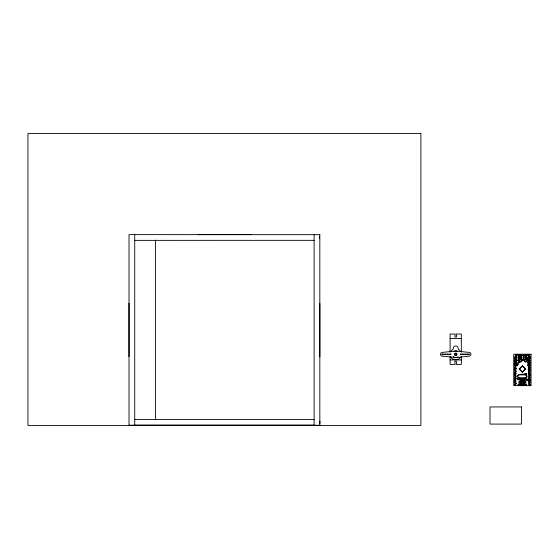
<?xml version="1.0" encoding="UTF-8"?>
<svg xmlns="http://www.w3.org/2000/svg" width="559" height="559" viewBox="0 0 559 559"><rect width="100%" height="100%" fill="white"/><g stroke="black" fill="none" stroke-linecap="round" stroke-linejoin="round"><path stroke-width="0.84" d="M516.062 357.823L516.153 357.25C517.368 357.627 515.657 355.985 516.041 357.152C514.72 357.481 516.439 356.935 515.95 357.711L516.67 358.431L517.138 357.508L516.118 357.879M516.195 359.388L516.907 359.71C516.425 360.967 518.277 359.549 516.712 360.897L516.264 360.31L516.789 359.591L516.146 359.668C515.719 361.498 516.481 357.599 516.034 359.57L515.461 359.654L515.999 359.772M521.449 383.788L521.03 383.754M523.797 383.802L523.42 383.74M519.213 369.059L522.379 365.893L525.544 369.059L522.379 372.224M519.283 369.129L519.486 369.324M522.448 365.956L522.651 366.159M519.681 369.527L519.884 369.73M522.854 366.362L523.056 366.564M520.087 369.932L520.289 370.135M523.252 366.767L523.455 366.97M520.492 370.337L520.695 370.54M523.657 367.172L523.86 367.375M520.897 370.743L521.1 370.945M524.062 367.577L524.265 367.78M521.302 371.148L521.505 371.351M524.468 367.983L524.67 368.185M521.708 371.553L521.91 371.756M524.873 368.381L525.076 368.584M522.113 371.952L522.309 372.154M525.278 368.786L525.481 368.989M525.453 357.613L525.928 357.278C526.522 358.396 526.466 356.027 525.914 357.131C524.754 356.418 526.354 357.257 525.453 357.46L525.453 358.473L526.438 358.151L525.453 357.697M528.541 362.134C527.396 361.24 529.01 363.483 528.597 362.12M456.57 357.529L441.876 356.153A1.908 1.908 0 0 1 441.876 352.47L455.704 350.975L469.539 352.47A1.908 1.908 0 0 1 469.539 356.153L456.57 357.529A3.333 3.333 0 0 1 453.349 356.67M134.978 419.488L314.116 419.488M319.832 234.675L129.01 234.619L129.01 425.441M314.116 240.335L134.978 240.37M129.01 303.223L129.01 356.579M319.832 303.481L319.832 356.838M450.086 338.495L461.329 338.495M527.927 355.797L528.912 355.797M518.647 359.22L519.381 359.22M526.669 359.22L527.403 359.22M519.856 359.458L521.281 359.458M524.761 359.458L526.194 359.458M450.086 359.933L461.329 359.933M518.647 360.171L519.381 360.171M526.669 360.171L527.403 360.171M519.856 361.366L521.281 361.366M524.761 361.366L526.194 361.366M518.563 361.603L519.514 361.603M518.563 362.553L519.514 362.553M517.033 363.741L517.983 363.741M517.033 364.692L517.983 364.692M526.837 379.435L527.787 379.435M526.837 380.393L527.787 380.393M519.758 381.608L518.808 381.608L518.808 382.566L519.758 382.566M524.999 381.608L525.949 381.608L525.949 382.566L524.999 382.566M129.01 425.182L314.116 425.182M319.832 425.238L134.726 425.238L134.726 234.619M528.94 366.592L529.401 366.809L529.177 366.355M529.003 368.996L529.464 369.213L529.24 368.758M528.709 374.041C527.472 373.447 528.737 375.585 529.01 374.446C527.633 373.132 529.038 375.508 528.709 374.209M529.017 383.327C528.569 384.054 529.031 383.656 529.017 383.495M522.309 365.956L522.113 366.159M525.481 369.129L525.278 369.324M521.91 366.362L521.708 366.564M525.076 369.527L524.873 369.73M521.505 366.767L521.302 366.97M524.67 369.932L524.468 370.135M521.1 367.172L520.897 367.375M524.265 370.337L524.062 370.54M520.695 367.577L520.492 367.78M523.86 370.743L523.657 370.945M520.289 367.983L520.087 368.185M523.455 371.148L523.252 371.351M519.884 368.381L519.681 368.584M523.056 371.553L522.854 371.756M519.486 368.786L519.08 368.786L522.651 372.357L522.651 371.952M526.138 373.433L526.138 374.167M525.879 378.722L525.879 379.673M525.712 358.983L525.236 358.983M525.712 361.841L525.236 361.841M525.187 373.433L525.187 374.167M524.929 378.722L524.929 379.673M524.188 360.408L524.188 360.883L523.902 360.408M523.497 378.722L523.497 379.673M523.168 359.458L523.168 358.983L522.882 359.458M522.546 378.722L522.546 379.673M522.141 360.408L522.141 360.883L521.854 360.408M521.114 378.722L521.114 379.673M520.806 358.983L520.331 358.983M520.806 361.841L520.331 361.841M520.163 378.722L520.163 379.673M518.738 378.722L518.738 379.673M517.781 378.722L517.781 379.673M461.329 352.212L461.329 334.016L456.326 334.016L456.382 335.533A0.95 0.95 0 0 1 456.382 336.881A0.95 0.95 0 0 1 455.033 336.881A0.95 0.95 0 0 1 455.033 335.533L455.089 334.016L450.086 334.016L450.086 352.212M461.329 356.502L461.329 364.412L456.326 364.412L456.382 362.889A0.95 0.95 0 0 0 456.382 361.547A0.95 0.95 0 0 0 455.033 361.547A0.95 0.95 0 0 0 455.033 362.889L455.089 364.412L450.086 364.412L450.086 356.502M319.895 421.2L319.895 423.582M319.832 234.619L319.832 425.441M319.573 236.289L319.573 238.665M314.116 234.619L314.116 425.238M251.229 234.619L197.872 234.619M155.591 240.125L155.591 419.732M460.574 357.117A5.625 5.625 0 0 1 450.84 357.117M450.84 351.499A5.625 5.625 0 0 1 452.895 349.445L453.328 348.306A2.383 2.383 0 0 1 455.704 345.923A2.383 2.383 0 0 1 458.087 348.306L458.52 349.445A5.625 5.625 0 0 1 460.574 351.499M458.066 356.67A3.333 3.333 0 0 1 457.374 357.201M454.041 351.422A3.333 3.333 0 0 1 457.374 351.422M515.314 376.466C516.712 376.186 515.629 376.298 515.328 376.417M516.104 376.172L515.691 376.319L516.104 376.172M515.412 383.767L515.838 383.733L515.412 383.767M528.199 365.32L527.829 365.768L528.22 365.048L527.333 365.167L528.199 365.32M528.898 364.622L528.528 365.069L528.926 364.349L528.038 364.468L528.898 364.622M527.333 360.597C527.927 361.939 528.283 359.696 527.333 360.597M528.968 367.249C527.675 366.851 528.325 367.004 528.968 367.249M529.38 376.493C528.094 376.123 528.702 376.221 529.38 376.493M516.209 383.46C516.027 383.726 514.699 383.823 516.209 383.46M516.327 362.791L516.775 363.385C517.459 362.784 517.075 361.952 516.327 362.791M514.664 367.696C515.454 369.436 515.929 366.257 514.664 367.696M523.126 357.774L523.112 358.361C525.174 358.515 522.868 358.207 524.097 357.655L524.097 357.313C523.098 357.103 524.88 356.174 523.58 356.942C523.056 355.922 523.098 358.088 523.587 357.089L524.097 357.474L523.14 357.718M529.604 359.29C529.1 360.639 529.087 357.816 528.8 359.591L528.891 358.822L529.604 359.29M515.859 355.098C516.635 356.845 517.124 353.665 515.859 355.098M516.202 362.323C515.23 362.896 517.264 360.932 516.202 362.323M516.383 368.744C516.25 368.367 514.923 369.073 515.768 369.499C514.49 369.583 515.992 367.584 516.383 368.744M529.149 377.367C529.897 379.121 530.442 375.955 529.149 377.367M520.702 384.62C521.435 386.388 522.001 383.222 520.702 384.62M518.333 356.411C519.108 357.683 519.262 355.517 518.333 356.411M518.284 384.62C519.004 386.388 519.591 383.229 518.284 384.62M528.451 369.24C527.955 370.044 529.31 370.226 528.954 369.471C527.144 370.205 530.505 368.395 529.156 368.276A0.713 0.713 0 0 1 529.436 367.074A0.713 0.713 0 0 1 530.309 367.948A0.713 0.713 0 0 1 529.114 368.276L528.017 369.415L528.451 369.24M528.772 378.45C529.862 380.197 528.381 377.681 528.772 378.45M518.2 358.389C518.193 359.744 520.156 358.158 518.696 358.046C519.611 359.032 518.235 358.298 518.2 358.389M518.221 356.363L518.214 356.859L519.199 356.859L518.983 356.104L518.221 356.363M529.149 367.675C529.869 369.45 530.47 366.292 529.149 367.675M514.671 379.778C515.384 381.552 515.992 378.394 514.671 379.778M520.639 357.376C522.358 358.019 521.03 357.075 520.639 357.376M520.639 356.383C521.184 357.942 521.827 355.594 521.505 356.314C521.198 357.669 520.618 355.566 520.639 356.383M515.328 381.28C516.418 381.601 516.236 380.386 515.342 381.231M515.223 364.042L515.629 364.657L516.32 363.958L515.719 363.56L515.223 364.042M514.671 362.826C515.356 364.615 516.013 361.463 514.671 362.826M529.156 374.928C529.841 376.71 530.498 373.566 529.156 374.928M515.678 373.712L515.705 374.376C515.545 373.489 517.054 373.552 515.678 373.712M520.702 355.07C521.372 356.859 522.057 353.721 520.702 355.07M529.156 379.764C529.82 381.552 530.512 378.415 529.156 379.764M514.671 370.086C515.335 371.875 516.027 368.737 514.671 370.086M515.328 366.676C515.566 367.556 516.872 365.327 515.342 366.627M514.671 372.504C515.328 374.292 516.034 371.162 514.671 372.504M515.356 364.056C515.866 365.167 516.264 362.868 515.356 364.056M515.091 356.684C515.887 357.865 516.216 355.042 515.091 356.684M517.627 365.432C515.419 366.39 518.452 365.041 516.809 365.16L517.033 363.504L517.983 363.504L517.983 364.929L517.033 364.929L517.627 365.432M525.46 356.293L526.445 356.439L525.46 356.293M529.156 357.97C529.785 359.779 530.54 356.656 529.156 357.97M529.156 362.812C529.778 364.622 530.547 361.498 529.156 362.812M529.156 370.072C529.778 371.882 530.547 368.758 529.156 370.072M514.678 377.332C515.286 379.142 516.076 376.025 514.678 377.332M523.231 357.823L523.545 358.228L523.231 357.823M529.261 356.754L529.548 357.061L530.079 356.614C528.765 355.077 530.086 356.845 528.891 356.411L528.507 357.215C527.361 356.977 530.477 358.333 528.765 356.537L529.282 356.698M528.884 361.806L529.17 362.113L529.701 361.666C529.275 360.576 528.36 361.799 528.898 361.75M441.91 354.189C442.49 356.006 443.322 352.904 441.91 354.189M443.573 354.189C444.16 356.006 444.992 352.904 443.573 354.189M445.244 354.189C445.823 356.006 446.655 352.904 445.244 354.189M446.907 354.189C447.493 356.006 448.325 352.904 446.907 354.189M448.577 354.189C449.163 356.006 449.995 352.904 448.577 354.189M450.247 354.189C450.827 356.006 451.658 352.904 450.247 354.189M460.246 354.189C460.833 356.006 461.664 352.904 460.246 354.189M461.916 354.189C462.503 356.006 463.334 352.904 461.916 354.189M463.586 354.189C464.166 356.006 464.997 352.904 463.586 354.189M465.249 354.189C465.836 356.006 466.667 352.904 465.249 354.189M466.919 354.189C467.499 356.006 468.33 352.904 466.919 354.189M468.589 354.189C469.169 356.006 470 352.904 468.589 354.189M514.678 360.38C515.258 362.204 516.09 359.095 514.678 360.38M517.082 364.105C517.627 365.796 518.396 362.91 517.082 364.105M523.126 355.049C523.713 356.866 524.545 353.763 523.126 355.049M525.551 355.049C526.131 356.866 526.962 353.763 525.551 355.049M527.969 355.049C528.555 356.866 529.387 353.763 527.969 355.049M529.163 384.585C529.743 386.402 530.575 383.299 529.163 384.585M529.163 365.223C529.736 367.039 530.582 363.944 529.163 365.223M528.877 371.875C527.389 370.98 529.471 372.546 528.877 371.875M529.534 376.032C528.038 375.131 530.121 376.703 529.534 376.032M529.135 381.196C527.647 380.295 529.729 381.867 529.135 381.196M529.52 378.415C528.031 377.521 530.114 379.086 529.52 378.415M529.471 380.861C527.976 379.966 530.058 381.531 529.471 380.861M529.464 383.32C527.969 382.419 530.051 383.984 529.464 383.32M529.163 372.476C529.715 374.306 530.596 371.211 529.163 372.476M515.209 356.705L515.852 356.356L515.209 356.705M514.685 382.146C515.202 383.984 516.146 380.917 514.685 382.146M516.404 360.303L516.921 360.499L516.404 360.303M516.467 362.784L516.991 362.987L516.467 362.784M525.558 356.307L526.347 356.425L525.593 356.258M525.558 384.564C526.054 386.409 527.032 383.348 525.558 384.564M514.685 357.942C515.181 359.786 516.16 356.726 514.685 357.942M529.17 360.352C529.646 362.204 530.659 359.157 529.17 360.352M529.17 382.139C529.646 383.984 530.652 380.938 529.17 382.139M514.685 384.557C515.153 386.409 516.181 383.362 514.685 384.557M516.418 364.356C515.426 366.669 517.997 363.56 516.39 365.118C517.382 362.805 514.811 365.914 516.418 364.356M518.298 355.014C518.752 356.873 519.8 353.833 518.298 355.014M514.692 365.174C515.084 367.046 516.236 364.049 514.692 365.174M523.147 384.529C523.517 386.409 524.698 383.418 523.147 384.529M514.699 374.844C515.042 376.724 516.271 373.754 514.699 374.844M527.228 360.506L527.689 361.177L528.304 360.779L527.605 360.08L527.228 360.506M529.017 361.75L529.527 361.68L529.017 361.75M529.485 356.593L529.911 356.628L529.485 356.593M526.795 377.08C525.201 379.002 519.528 378.89 517.767 377.143A1.67 1.67 0 0 1 517.767 375.48C519.528 373.74 525.201 373.622 526.795 375.543A1.684 1.684 0 0 1 526.795 377.08M515.768 358.571L515.125 359.325L515.768 358.571M515.014 361.456L515.482 362.092L515.95 361.163L515.014 361.456M527.486 357.816C527.654 359.102 528.052 358.109 528.066 357.69C527.326 356.901 530.456 358.633 527.486 357.816M528.849 357.026L529.073 357.481L528.849 357.026M515.775 371.162C514.72 372.587 517.026 371.218 515.775 371.162M515.88 371.421L515.566 371.735L515.88 371.421M527.857 359.828L528.458 360.618L528.003 359.982C530.309 360.974 527.207 358.41 528.765 360.01L527.857 359.828M527.479 362.491L527.857 363.511L528.402 362.959L527.479 362.491M528.919 363.49C529.436 364.929 529.653 363.588 528.919 363.49M515.426 378.716C515.754 379.631 515.719 378.667 516.313 378.366A1.425 1.425 0 0 1 515.999 378.569A1.698 1.698 0 0 1 515.65 378.688L515.426 378.716M528.541 366.418C529.883 368.255 529.121 365.23 529.128 366.257L528.541 366.418M528.576 371.197C529.918 373.035 529.156 370.016 529.163 371.036L528.576 371.197M529.212 371.134L529.436 371.588L529.212 371.134M528.597 373.629C529.939 375.466 529.177 372.448 529.184 373.468L528.597 373.629M529.233 373.573L529.457 374.027L529.233 373.573M518.99 357.208C516.649 358.137 520.66 357.76 518.424 357.725C520.764 356.789 516.754 357.173 518.99 357.208M521.631 358.501C521.044 358.955 520.247 357.851 521.631 358.501M420.892 133.559L27.95 133.559L27.95 425.441L420.892 425.441L420.892 133.559M531.05 354.217L513.707 354.217L513.707 385.661L531.05 385.661L531.05 354.217M524.097 356.048L523.112 356.125L524.097 356.048M519.381 358.983L518.647 358.983L518.647 360.408L519.381 360.408L519.381 358.983M521.281 358.983L519.856 358.983L519.856 361.841L521.281 361.841L521.281 358.983M526.194 358.983L524.761 358.983L524.761 361.841L526.194 361.841L526.194 358.983M527.403 358.983L526.669 358.983L526.669 360.408L527.403 360.408L527.403 358.983M524.286 359.458L521.757 359.458L521.757 360.408L524.286 360.408L524.286 359.458M519.514 361.366L518.563 361.366L518.563 362.791L519.514 362.791L519.514 361.366M526.375 373.433L524.95 373.433L524.95 374.167L526.375 374.167L526.375 373.433M525.306 374.886L519.213 374.886A1.432 1.432 0 0 0 517.781 376.312A1.432 1.432 0 0 0 519.213 377.744L525.306 377.744A1.432 1.432 0 0 0 526.739 376.312A1.432 1.432 0 0 0 525.306 374.886M518.976 378.722L517.543 378.722L517.543 379.673L518.976 379.673L518.976 378.722M521.358 378.722L519.926 378.722L519.926 379.673L521.358 379.673L521.358 378.722M523.734 378.722L522.309 378.722L522.309 379.673L523.734 379.673L523.734 378.722M526.117 378.722L524.691 378.722L524.691 379.673L526.117 379.673L526.117 378.722M527.787 379.198L526.837 379.198L526.837 380.63L527.787 380.63L527.787 379.198M524.999 380.42L519.758 380.42L519.758 383.754L524.999 383.754L524.999 380.42M524.426 380.993L520.331 380.993L520.331 383.181L524.426 383.181L524.426 380.993M523.573 381.371L521.191 381.371L521.191 382.803L523.573 382.803L523.573 381.371M521.456 406.938L490.012 406.938L490.012 424.085L521.456 424.085L521.456 406.938M514.783 375.648A0.713 0.713 0 0 0 515.852 375.026A0.713 0.713 0 0 0 514.783 374.404A0.713 0.713 0 0 0 514.783 375.648M528.073 355.79A0.713 0.713 0 0 0 529.142 355.168A0.713 0.713 0 0 0 528.073 354.553A0.713 0.713 0 0 0 528.073 355.79M520.667 355.678A0.713 0.713 0 0 0 521.861 355.349A0.713 0.713 0 0 0 520.981 354.483A0.713 0.713 0 0 0 520.667 355.678M518.291 355.72A0.713 0.713 0 0 0 519.451 355.286A0.713 0.713 0 0 0 518.5 354.497A0.713 0.713 0 0 0 518.291 355.72M520.764 385.298A0.713 0.713 0 0 0 521.882 384.76A0.713 0.713 0 0 0 520.862 384.061A0.713 0.713 0 0 0 520.764 385.298M514.629 385.214A0.713 0.713 0 0 0 515.831 384.892A0.713 0.713 0 0 0 514.951 384.019A0.713 0.713 0 0 0 514.629 385.214M525.607 385.298A0.713 0.713 0 0 0 526.725 384.76A0.713 0.713 0 0 0 525.705 384.061A0.713 0.713 0 0 0 525.607 385.298M518.27 385.235A0.713 0.713 0 0 0 519.451 384.858A0.713 0.713 0 0 0 518.528 384.026A0.713 0.713 0 0 0 518.27 385.235M523.14 385.263A0.713 0.713 0 0 0 524.293 384.816A0.713 0.713 0 0 0 523.329 384.04A0.713 0.713 0 0 0 523.14 385.263M529.135 363.448A0.713 0.713 0 0 0 530.316 363.084A0.713 0.713 0 0 0 529.408 362.246A0.713 0.713 0 0 0 529.135 363.448M529.149 385.242A0.713 0.713 0 0 0 530.323 384.844A0.713 0.713 0 0 0 529.394 384.033A0.713 0.713 0 0 0 529.149 385.242M529.142 382.817A0.713 0.713 0 0 0 530.316 382.433A0.713 0.713 0 0 0 529.401 381.608A0.713 0.713 0 0 0 529.142 382.817M514.685 373.16A0.713 0.713 0 0 0 515.845 372.72A0.713 0.713 0 0 0 514.888 371.938A0.713 0.713 0 0 0 514.685 373.16M529.114 361.009A0.713 0.713 0 0 0 530.309 360.688A0.713 0.713 0 0 0 529.436 359.814A0.713 0.713 0 0 0 529.114 361.009M525.572 355.734A0.713 0.713 0 0 0 526.718 355.265A0.713 0.713 0 0 0 525.74 354.511A0.713 0.713 0 0 0 525.572 355.734M514.783 382.908A0.713 0.713 0 0 0 515.852 382.286A0.713 0.713 0 0 0 514.783 381.664A0.713 0.713 0 0 0 514.783 382.908M514.636 365.859A0.713 0.713 0 0 0 515.831 365.523A0.713 0.713 0 0 0 514.944 364.657A0.713 0.713 0 0 0 514.636 365.859M529.191 380.434A0.713 0.713 0 0 0 530.33 379.952A0.713 0.713 0 0 0 529.345 379.205A0.713 0.713 0 0 0 529.191 380.434M514.629 368.269A0.713 0.713 0 0 0 515.831 367.948A0.713 0.713 0 0 0 514.951 367.074A0.713 0.713 0 0 0 514.629 368.269M529.128 377.961A0.713 0.713 0 0 0 530.316 377.618A0.713 0.713 0 0 0 529.422 376.759A0.713 0.713 0 0 0 529.128 377.961M529.128 373.126A0.713 0.713 0 0 0 530.316 372.769A0.713 0.713 0 0 0 529.415 371.924A0.713 0.713 0 0 0 529.128 373.126M529.261 375.641A0.713 0.713 0 0 0 530.337 375.033A0.713 0.713 0 0 0 529.268 374.404A0.713 0.713 0 0 0 529.261 375.641M529.184 370.75A0.713 0.713 0 0 0 530.33 370.282A0.713 0.713 0 0 0 529.352 369.52A0.713 0.713 0 0 0 529.184 370.75M523.189 355.762A0.713 0.713 0 0 0 524.3 355.217A0.713 0.713 0 0 0 523.273 354.525A0.713 0.713 0 0 0 523.189 355.762M514.692 361.065A0.713 0.713 0 0 0 515.845 360.611A0.713 0.713 0 0 0 514.874 359.842A0.713 0.713 0 0 0 514.692 361.065M514.783 358.703A0.713 0.713 0 0 0 515.852 358.081A0.713 0.713 0 0 0 514.783 357.467A0.713 0.713 0 0 0 514.783 358.703M514.783 378.066A0.713 0.713 0 0 0 515.852 377.444A0.713 0.713 0 0 0 514.783 376.829A0.713 0.713 0 0 0 514.783 378.066M514.783 380.483A0.713 0.713 0 0 0 515.852 379.868A0.713 0.713 0 0 0 514.783 379.247A0.713 0.713 0 0 0 514.783 380.483M514.72 370.764A0.713 0.713 0 0 0 515.852 370.254A0.713 0.713 0 0 0 514.846 369.534A0.713 0.713 0 0 0 514.72 370.764M529.191 358.654A0.713 0.713 0 0 0 530.33 358.172A0.713 0.713 0 0 0 529.345 357.425A0.713 0.713 0 0 0 529.191 358.654M514.699 363.49A0.713 0.713 0 0 0 515.845 363.022A0.713 0.713 0 0 0 514.867 362.26A0.713 0.713 0 0 0 514.699 363.49M529.247 365.956A0.713 0.713 0 0 0 530.337 365.369A0.713 0.713 0 0 0 529.282 364.713A0.713 0.713 0 0 0 529.247 365.956M515.831 355.678A0.713 0.713 0 0 0 517.019 355.349A0.713 0.713 0 0 0 516.139 354.483A0.713 0.713 0 0 0 515.831 355.678M455.299 355.014A0.811 0.811 0 0 0 456.514 354.308A0.811 0.811 0 0 0 455.299 353.609A0.811 0.811 0 0 0 455.299 355.014M455.089 355.384A1.237 1.237 0 0 0 456.948 354.308A1.237 1.237 0 0 0 455.089 353.239A1.237 1.237 0 0 0 455.089 355.384"/></g></svg>
